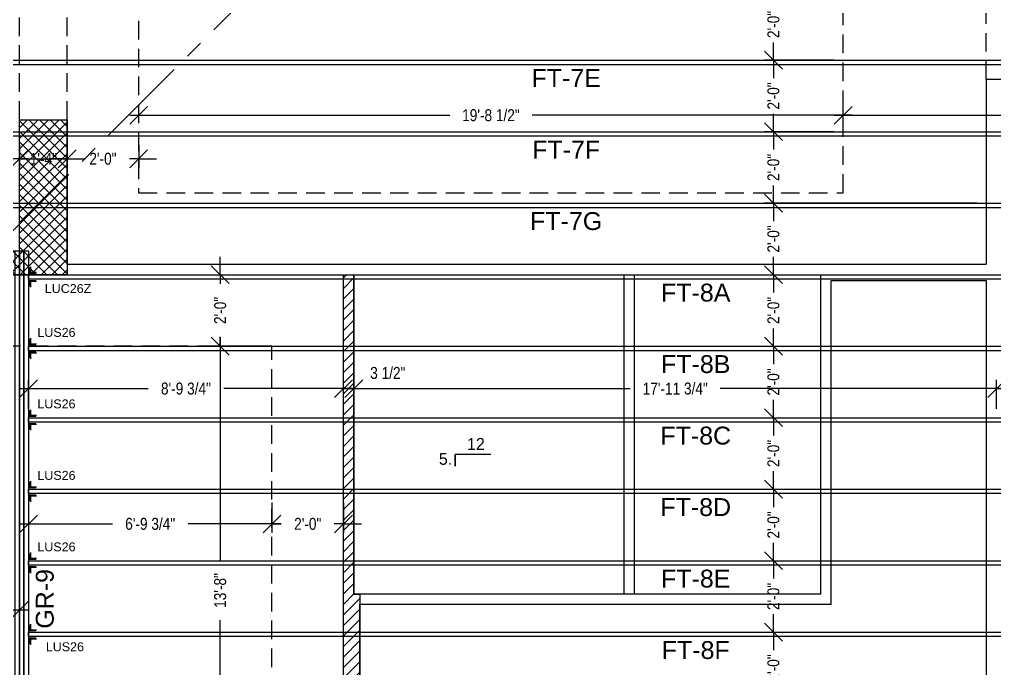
# Model space of a CAD drawing. Header units: inches. Extents: x -1174 to 3208, y -125 to 2788.
# Drawn here: x 928.7 to 1256, y 619.9 to 837.8 of the extents above; entities that cross this region are included whole.
import ezdxf
from ezdxf.enums import TextEntityAlignment as Align

# ---------------------------------------------------------------- set-up
doc = ezdxf.new("R2010")
doc.units = ezdxf.units.IN
doc.header["$LTSCALE"] = 25
doc.header["$MEASUREMENT"] = 0
doc.header["$PDMODE"] = 34
doc.header["$PDSIZE"] = 0.08
doc.linetypes.add('CENTER', pattern=[2, 1.25, -0.25, 0.25, -0.25])
doc.linetypes.add('HIDDEN', pattern=[0.375, 0.25, -0.125])
for name, color, linetype in [('1WEXTERIOR', 150, 'Continuous'), ('1WFIXTURES', 3, 'Continuous'), ('1WINTERIOR', 4, 'Continuous'), ('R_connectors', 150, 'Continuous'), ('R_connectors_text', 150, 'Continuous'), ('RDIM', 2, 'Continuous'), ('RMARK', 80, 'Continuous'), ('ROOF', 7, 'CENTER'), ('RTRUSS', 30, 'Continuous')]:
    doc.layers.add(name, color=color, linetype=linetype)
doc.styles.add('Dim', font='ARIALN.TTF')
doc.styles.add('Plane', font='arial.ttf')
doc.dimstyles.new('Clearspan', dxfattribs={"dimscale": 48, "dimtxt": 0.083333, "dimasz": 0.125, "dimexe": 0.0625, "dimexo": 0.0625, "dimgap": 0.09375, "dimtad": 0, "dimtoh": 1, "dimdec": 4, "dimzin": 3, "dimdsep": 46, "dimlunit": 4, "dimtxsty": 'Dim', "dimblk": 'OBLIQUE', "dimcen": 0.09375, "dimdle": 0.0625, "dimazin": 0, "dimtfac": 1, "dimtdec": 4, "dimtix": 1, "dimtmove": 2, "dimatfit": 3, "dimfxl": 1, "dimfrac": 2, "dimtolj": 1, "dimtzin": 3, "dimarcsym": 0})

# ---------------------------------------------------------------- blocks, each defined once
blk = doc.blocks.new('PitchIndicator')
at = {"color": 0, "const_width": 0.5}
for points in [[(0, 0), (0, 4)], [(0, 4), (12, 4)]]:
    blk.add_lwpolyline(points, dxfattribs=at)
at = {"color": 0}
blk.add_text('12', height=4, dxfattribs=at).set_placement((4, 5.5))
blk.add_attdef('PITCH', text='', height=4, dxfattribs=at).set_placement((-1, 0.5), align=Align.RIGHT)
blk = doc.blocks.new('LUS26')
at = {"const_width": 0.5}
for points in [[(-1.5, -2.75), (-1.5, -0.75), (-3.5, -0.75)], [(1.5, -2.75), (1.5, -0.75), (3.5, -0.75)]]:
    blk.add_lwpolyline(points, dxfattribs=at)
blk = doc.blocks.new('hanger1.5')
at = {"color": 0, "const_width": 0.5}
for points in [[(2.5, 1.25), (0.5, 1.25), (0.5, 3.25)], [(0.5, -3.25), (0.5, -1.25), (2.5, -1.25)]]:
    blk.add_lwpolyline(points, dxfattribs=at)
blk = doc.blocks.new('_OBLIQUE')
at = {"color": 0, "linetype": 'ByBlock'}
blk.add_line((-0.5, -0.5), (0.5, 0.5), dxfattribs=at)
blk = doc.blocks.new('*D224')
at = {"layer": 'Defpoints', "color": 0, "transparency": 16777216}
for p in [(928.68, 639.5), (783.68, 632.1), (928.68, 632.1)]:
    blk.add_point(p, dxfattribs=at)
at = {"layer": 'RDIM', "color": 0, "lineweight": -2, "transparency": 16777216}
for p, q in [((783.68, 635.1), (783.68, 642.5)), ((928.68, 635.1), (928.68, 642.5)), ((780.68, 639.5), (846.19, 639.5)), ((931.68, 639.5), (866.16, 639.5))]:
    blk.add_line(p, q, dxfattribs=at)
at = {"layer": 'RDIM', "color": 0, "lineweight": -2, "transparency": 16777216, "xscale": 6, "yscale": 6, "zscale": 6, "rotation": 180}
blk.add_blockref('_OBLIQUE', (783.68, 639.5), dxfattribs=at)
at = {"layer": 'RDIM', "color": 0, "lineweight": -2, "transparency": 16777216, "xscale": 6, "yscale": 6, "zscale": 6}
blk.add_blockref('_OBLIQUE', (928.68, 639.5), dxfattribs=at)
at = {"layer": 'RDIM', "color": 0, "transparency": 16777216, "insert": (856.18, 639.5), "char_height": 4, "attachment_point": 5, "style": 'Dim'}
blk.add_mtext('\\A1;12\'-1"', dxfattribs=at)
blk = doc.blocks.new('*D231')
at = {"layer": 'Defpoints', "color": 0, "transparency": 16777216}
for p in [(996.05, 728.1), (1013.43, 728.1), (1013.43, 564.1)]:
    blk.add_point(p, dxfattribs=at)
at = {"layer": 'RDIM', "color": 0, "lineweight": -2, "transparency": 16777216}
for p, q in [((996.05, 731.1), (996.05, 656.09)), ((1010.43, 728.1), (993.05, 728.1)), ((996.05, 561.1), (996.05, 636.12)), ((1010.43, 564.1), (993.05, 564.1))]:
    blk.add_line(p, q, dxfattribs=at)
at = {"layer": 'RDIM', "color": 0, "lineweight": -2, "transparency": 16777216, "xscale": 6, "yscale": 6, "zscale": 6}
for p, rotation in [((996.05, 728.1), 90), ((996.05, 564.1), 270)]:
    blk.add_blockref('_OBLIQUE', p, dxfattribs=dict(at, rotation=rotation))
at = {"layer": 'RDIM', "color": 0, "transparency": 16777216, "insert": (996.05, 646.1), "char_height": 4, "attachment_point": 5, "rotation": 90, "style": 'Dim'}
blk.add_mtext('\\A1;13\'-8"', dxfattribs=at)
blk = doc.blocks.new('*D232')
at = {"layer": 'Defpoints', "color": 0, "transparency": 16777216}
for p in [(991.05, 752.1), (996.05, 752.1), (1013.43, 728.1)]:
    blk.add_point(p, dxfattribs=at)
at = {"layer": 'RDIM', "color": 0, "lineweight": -2, "transparency": 16777216}
for p, q in [((996.05, 752.1), (996.05, 758.1)), ((994.05, 752.1), (999.05, 752.1)), ((996.05, 752.1), (996.05, 748.99)), ((996.05, 728.1), (996.05, 731.21)), ((1010.43, 728.1), (993.05, 728.1)), ((996.05, 728.1), (996.05, 722.1))]:
    blk.add_line(p, q, dxfattribs=at)
at = {"layer": 'RDIM', "color": 0, "lineweight": -2, "transparency": 16777216, "xscale": 6, "yscale": 6, "zscale": 6}
for p, rotation in [((996.05, 752.1), 270), ((996.05, 728.1), 90)]:
    blk.add_blockref('_OBLIQUE', p, dxfattribs=dict(at, rotation=rotation))
at = {"layer": 'RDIM', "color": 0, "transparency": 16777216, "insert": (996.05, 740.1), "char_height": 4, "attachment_point": 5, "rotation": 90, "style": 'Dim'}
blk.add_mtext('\\A1;2\'-0"', dxfattribs=at)
blk = doc.blocks.new('*D233')
at = {"layer": 'Defpoints', "color": 0, "transparency": 16777216}
for p in [(931.68, 678.6), (1013.43, 678.6), (1013.43, 668.44)]:
    blk.add_point(p, dxfattribs=at)
at = {"layer": 'RDIM', "color": 0, "lineweight": -2, "transparency": 16777216}
for p, q in [((931.68, 675.6), (931.68, 665.44)), ((1013.43, 675.6), (1013.43, 665.44)), ((928.68, 668.44), (959.85, 668.44)), ((1016.43, 668.44), (985.25, 668.44))]:
    blk.add_line(p, q, dxfattribs=at)
at = {"layer": 'RDIM', "color": 0, "lineweight": -2, "transparency": 16777216, "xscale": 6, "yscale": 6, "zscale": 6, "rotation": 180}
blk.add_blockref('_OBLIQUE', (931.68, 668.44), dxfattribs=at)
at = {"layer": 'RDIM', "color": 0, "lineweight": -2, "transparency": 16777216, "xscale": 6, "yscale": 6, "zscale": 6}
blk.add_blockref('_OBLIQUE', (1013.43, 668.44), dxfattribs=at)
at = {"layer": 'RDIM', "color": 0, "transparency": 16777216, "insert": (972.55, 668.44), "char_height": 4, "attachment_point": 5, "style": 'Dim'}
blk.add_mtext('\\A1;6\'-9 3/4"', dxfattribs=at)
blk = doc.blocks.new('*D234')
at = {"layer": 'Defpoints', "color": 0, "transparency": 16777216}
for p in [(1013.43, 678.6), (1037.43, 678.6), (1037.43, 668.44)]:
    blk.add_point(p, dxfattribs=at)
at = {"layer": 'RDIM', "color": 0, "lineweight": -2, "transparency": 16777216}
for p, q in [((1013.43, 675.6), (1013.43, 665.44)), ((1037.43, 675.6), (1037.43, 665.44)), ((1013.43, 668.44), (1007.43, 668.44)), ((1013.43, 668.44), (1016.53, 668.44)), ((1037.43, 668.44), (1034.32, 668.44)), ((1037.43, 668.44), (1043.43, 668.44))]:
    blk.add_line(p, q, dxfattribs=at)
at = {"layer": 'RDIM', "color": 0, "lineweight": -2, "transparency": 16777216, "xscale": 6, "yscale": 6, "zscale": 6}
blk.add_blockref('_OBLIQUE', (1013.43, 668.44), dxfattribs=at)
at = {"layer": 'RDIM', "color": 0, "lineweight": -2, "transparency": 16777216, "xscale": 6, "yscale": 6, "zscale": 6, "rotation": 180}
blk.add_blockref('_OBLIQUE', (1037.43, 668.44), dxfattribs=at)
at = {"layer": 'RDIM', "color": 0, "transparency": 16777216, "insert": (1025.43, 668.44), "char_height": 4, "attachment_point": 5, "style": 'Dim'}
blk.add_mtext('\\A1;2\'-0"', dxfattribs=at)
blk = doc.blocks.new('*D239')
at = {"layer": 'Defpoints', "color": 0, "transparency": 16777216}
for p in [(1037.43, 713.86), (931.68, 704.1), (1037.43, 704.1)]:
    blk.add_point(p, dxfattribs=at)
at = {"layer": 'RDIM', "color": 0, "lineweight": -2, "transparency": 16777216}
for p, q in [((931.68, 707.1), (931.68, 716.86)), ((1037.43, 707.1), (1037.43, 716.86)), ((928.68, 713.86), (971.86, 713.86)), ((1040.43, 713.86), (997.24, 713.86))]:
    blk.add_line(p, q, dxfattribs=at)
at = {"layer": 'RDIM', "color": 0, "lineweight": -2, "transparency": 16777216, "xscale": 6, "yscale": 6, "zscale": 6, "rotation": 180}
blk.add_blockref('_OBLIQUE', (931.68, 713.86), dxfattribs=at)
at = {"layer": 'RDIM', "color": 0, "lineweight": -2, "transparency": 16777216, "xscale": 6, "yscale": 6, "zscale": 6}
blk.add_blockref('_OBLIQUE', (1037.43, 713.86), dxfattribs=at)
at = {"layer": 'RDIM', "color": 0, "transparency": 16777216, "insert": (984.55, 713.86), "char_height": 4, "attachment_point": 5, "style": 'Dim'}
blk.add_mtext('\\A1;8\'-9 3/4"', dxfattribs=at)
blk = doc.blocks.new('*D240')
at = {"layer": 'Defpoints', "color": 0, "transparency": 16777216}
for p in [(1040.93, 713.86), (1037.43, 704.1), (1040.93, 704.1)]:
    blk.add_point(p, dxfattribs=at)
at = {"layer": 'RDIM', "color": 0, "lineweight": -2, "transparency": 16777216}
for p, q in [((1037.43, 707.1), (1037.43, 716.86)), ((1040.93, 707.1), (1040.93, 716.86)), ((1037.43, 713.86), (1031.43, 713.86)), ((1037.43, 713.86), (1040.93, 713.86)), ((1040.93, 713.86), (1046.93, 713.86))]:
    blk.add_line(p, q, dxfattribs=at)
at = {"layer": 'RDIM', "color": 0, "lineweight": -2, "transparency": 16777216, "xscale": 6, "yscale": 6, "zscale": 6}
blk.add_blockref('_OBLIQUE', (1037.43, 713.86), dxfattribs=at)
at = {"layer": 'RDIM', "color": 0, "lineweight": -2, "transparency": 16777216, "xscale": 6, "yscale": 6, "zscale": 6, "rotation": 180}
blk.add_blockref('_OBLIQUE', (1040.93, 713.86), dxfattribs=at)
at = {"layer": 'RDIM', "color": 0, "transparency": 16777216, "insert": (1052.31, 719.1), "char_height": 4, "attachment_point": 5, "style": 'Dim'}
blk.add_mtext('\\A1;3 1/2"', dxfattribs=at)
blk = doc.blocks.new('*D241')
at = {"layer": 'Defpoints', "color": 0, "transparency": 16777216}
for p in [(1256.68, 713.86), (1040.93, 704.1), (1256.68, 704.1)]:
    blk.add_point(p, dxfattribs=at)
at = {"layer": 'RDIM', "color": 0, "lineweight": -2, "transparency": 16777216}
for p, q in [((1040.93, 707.1), (1040.93, 716.86)), ((1256.68, 707.1), (1256.68, 716.86)), ((1037.93, 713.86), (1133.72, 713.86)), ((1259.68, 713.86), (1163.88, 713.86))]:
    blk.add_line(p, q, dxfattribs=at)
at = {"layer": 'RDIM', "color": 0, "lineweight": -2, "transparency": 16777216, "xscale": 6, "yscale": 6, "zscale": 6, "rotation": 180}
blk.add_blockref('_OBLIQUE', (1040.93, 713.86), dxfattribs=at)
at = {"layer": 'RDIM', "color": 0, "lineweight": -2, "transparency": 16777216, "xscale": 6, "yscale": 6, "zscale": 6}
blk.add_blockref('_OBLIQUE', (1256.68, 713.86), dxfattribs=at)
at = {"layer": 'RDIM', "color": 0, "transparency": 16777216, "insert": (1148.8, 713.86), "char_height": 4, "attachment_point": 5, "style": 'Dim'}
blk.add_mtext('\\A1;17\'-11 3/4"', dxfattribs=at)
blk = doc.blocks.new('*D242')
at = {"layer": 'Defpoints', "color": 0, "transparency": 16777216}
for p in [(1280.68, 713.86), (1256.68, 704.1), (1280.68, 704.1)]:
    blk.add_point(p, dxfattribs=at)
at = {"layer": 'RDIM', "color": 0, "lineweight": -2, "transparency": 16777216}
for p, q in [((1256.68, 707.1), (1256.68, 716.86)), ((1280.68, 707.1), (1280.68, 716.86)), ((1256.68, 713.86), (1250.68, 713.86)), ((1256.68, 713.86), (1259.78, 713.86)), ((1280.68, 713.86), (1277.57, 713.86)), ((1280.68, 713.86), (1286.68, 713.86))]:
    blk.add_line(p, q, dxfattribs=at)
at = {"layer": 'RDIM', "color": 0, "lineweight": -2, "transparency": 16777216, "xscale": 6, "yscale": 6, "zscale": 6}
blk.add_blockref('_OBLIQUE', (1256.68, 713.86), dxfattribs=at)
at = {"layer": 'RDIM', "color": 0, "lineweight": -2, "transparency": 16777216, "xscale": 6, "yscale": 6, "zscale": 6, "rotation": 180}
blk.add_blockref('_OBLIQUE', (1280.68, 713.86), dxfattribs=at)
at = {"layer": 'RDIM', "color": 0, "transparency": 16777216, "insert": (1268.68, 713.86), "char_height": 4, "attachment_point": 5, "style": 'Dim'}
blk.add_mtext('\\A1;2\'-0"', dxfattribs=at)
blk = doc.blocks.new('*D266')
at = {"layer": 'Defpoints', "color": 0, "transparency": 16777216}
for p in [(1205.18, 848.1, 152), (1181.76, 824.1), (1205.18, 824.1, 152)]:
    blk.add_point(p, dxfattribs=at)
at = {"layer": 'RDIM', "color": 0, "lineweight": -2, "transparency": 16777216}
for p, q in [((1181.76, 848.1), (1181.76, 854.1)), ((1202.18, 848.1), (1178.76, 848.1)), ((1181.76, 848.1), (1181.76, 844.99)), ((1181.76, 824.1), (1181.76, 827.21)), ((1202.18, 824.1), (1178.76, 824.1)), ((1181.76, 824.1), (1181.76, 818.1))]:
    blk.add_line(p, q, dxfattribs=at)
at = {"layer": 'RDIM', "color": 0, "lineweight": -2, "transparency": 16777216, "xscale": 6, "yscale": 6, "zscale": 6}
for p, rotation in [((1181.76, 848.1), 270), ((1181.76, 824.1), 90)]:
    blk.add_blockref('_OBLIQUE', p, dxfattribs=dict(at, rotation=rotation))
at = {"layer": 'RDIM', "color": 0, "transparency": 16777216, "insert": (1181.76, 836.1), "char_height": 4, "attachment_point": 5, "rotation": 90, "style": 'Dim'}
blk.add_mtext('\\A1;2\'-0"', dxfattribs=at)
blk = doc.blocks.new('*D267')
at = {"layer": 'Defpoints', "color": 0, "transparency": 16777216}
for p in [(1205.18, 824.1, 152), (1181.76, 800.1), (1205.18, 800.1, 152)]:
    blk.add_point(p, dxfattribs=at)
at = {"layer": 'RDIM', "color": 0, "lineweight": -2, "transparency": 16777216}
for p, q in [((1181.76, 824.1), (1181.76, 830.1)), ((1202.18, 824.1), (1178.76, 824.1)), ((1181.76, 824.1), (1181.76, 820.99)), ((1181.76, 800.1), (1181.76, 803.21)), ((1202.18, 800.1), (1178.76, 800.1)), ((1181.76, 800.1), (1181.76, 794.1))]:
    blk.add_line(p, q, dxfattribs=at)
at = {"layer": 'RDIM', "color": 0, "lineweight": -2, "transparency": 16777216, "xscale": 6, "yscale": 6, "zscale": 6}
for p, rotation in [((1181.76, 824.1), 270), ((1181.76, 800.1), 90)]:
    blk.add_blockref('_OBLIQUE', p, dxfattribs=dict(at, rotation=rotation))
at = {"layer": 'RDIM', "color": 0, "transparency": 16777216, "insert": (1181.76, 812.1), "char_height": 4, "attachment_point": 5, "rotation": 90, "style": 'Dim'}
blk.add_mtext('\\A1;2\'-0"', dxfattribs=at)
blk = doc.blocks.new('*D268')
at = {"layer": 'Defpoints', "color": 0, "transparency": 16777216}
for p in [(1205.18, 800.1, 152), (1181.76, 776.1), (1253.18, 776.1)]:
    blk.add_point(p, dxfattribs=at)
at = {"layer": 'RDIM', "color": 0, "lineweight": -2, "transparency": 16777216}
for p, q in [((1181.76, 800.1), (1181.76, 806.1)), ((1202.18, 800.1), (1178.76, 800.1)), ((1181.76, 800.1), (1181.76, 796.99)), ((1181.76, 776.1), (1181.76, 779.21)), ((1250.18, 776.1), (1178.76, 776.1)), ((1181.76, 776.1), (1181.76, 770.1))]:
    blk.add_line(p, q, dxfattribs=at)
at = {"layer": 'RDIM', "color": 0, "lineweight": -2, "transparency": 16777216, "xscale": 6, "yscale": 6, "zscale": 6}
for p, rotation in [((1181.76, 800.1), 270), ((1181.76, 776.1), 90)]:
    blk.add_blockref('_OBLIQUE', p, dxfattribs=dict(at, rotation=rotation))
at = {"layer": 'RDIM', "color": 0, "transparency": 16777216, "insert": (1181.76, 788.1), "char_height": 4, "attachment_point": 5, "rotation": 90, "style": 'Dim'}
blk.add_mtext('\\A1;2\'-0"', dxfattribs=at)
blk = doc.blocks.new('*D269')
at = {"layer": 'Defpoints', "color": 0, "transparency": 16777216}
for p in [(1253.18, 776.1), (1155.68, 752.1), (1181.76, 752.1)]:
    blk.add_point(p, dxfattribs=at)
at = {"layer": 'RDIM', "color": 0, "lineweight": -2, "transparency": 16777216}
for p, q in [((1181.76, 776.1), (1181.76, 782.1)), ((1250.18, 776.1), (1178.76, 776.1)), ((1181.76, 776.1), (1181.76, 772.99)), ((1181.76, 752.1), (1181.76, 755.21)), ((1158.68, 752.1), (1184.76, 752.1)), ((1181.76, 752.1), (1181.76, 746.1))]:
    blk.add_line(p, q, dxfattribs=at)
at = {"layer": 'RDIM', "color": 0, "lineweight": -2, "transparency": 16777216, "xscale": 6, "yscale": 6, "zscale": 6}
for p, rotation in [((1181.76, 776.1), 270), ((1181.76, 752.1), 90)]:
    blk.add_blockref('_OBLIQUE', p, dxfattribs=dict(at, rotation=rotation))
at = {"layer": 'RDIM', "color": 0, "transparency": 16777216, "insert": (1181.76, 764.1), "char_height": 4, "attachment_point": 5, "rotation": 90, "style": 'Dim'}
blk.add_mtext('\\A1;2\'-0"', dxfattribs=at)
blk = doc.blocks.new('*D270')
at = {"layer": 'Defpoints', "color": 0, "transparency": 16777216}
for p in [(1155.68, 752.1), (1155.68, 728.1), (1181.76, 728.1)]:
    blk.add_point(p, dxfattribs=at)
at = {"layer": 'RDIM', "color": 0, "lineweight": -2, "transparency": 16777216}
for p, q in [((1181.76, 752.1), (1181.76, 758.1)), ((1158.68, 752.1), (1184.76, 752.1)), ((1181.76, 752.1), (1181.76, 748.99)), ((1181.76, 728.1), (1181.76, 731.21)), ((1158.68, 728.1), (1184.76, 728.1)), ((1181.76, 728.1), (1181.76, 722.1))]:
    blk.add_line(p, q, dxfattribs=at)
at = {"layer": 'RDIM', "color": 0, "lineweight": -2, "transparency": 16777216, "xscale": 6, "yscale": 6, "zscale": 6}
for p, rotation in [((1181.76, 752.1), 270), ((1181.76, 728.1), 90)]:
    blk.add_blockref('_OBLIQUE', p, dxfattribs=dict(at, rotation=rotation))
at = {"layer": 'RDIM', "color": 0, "transparency": 16777216, "insert": (1181.76, 740.1), "char_height": 4, "attachment_point": 5, "rotation": 90, "style": 'Dim'}
blk.add_mtext('\\A1;2\'-0"', dxfattribs=at)
blk = doc.blocks.new('*D271')
at = {"layer": 'Defpoints', "color": 0, "transparency": 16777216}
for p in [(1155.68, 728.1), (1155.68, 704.1), (1181.76, 704.1)]:
    blk.add_point(p, dxfattribs=at)
at = {"layer": 'RDIM', "color": 0, "lineweight": -2, "transparency": 16777216}
for p, q in [((1181.76, 728.1), (1181.76, 734.1)), ((1158.68, 728.1), (1184.76, 728.1)), ((1181.76, 728.1), (1181.76, 724.99)), ((1181.76, 704.1), (1181.76, 707.21)), ((1158.68, 704.1), (1184.76, 704.1)), ((1181.76, 704.1), (1181.76, 698.1))]:
    blk.add_line(p, q, dxfattribs=at)
at = {"layer": 'RDIM', "color": 0, "lineweight": -2, "transparency": 16777216, "xscale": 6, "yscale": 6, "zscale": 6}
for p, rotation in [((1181.76, 728.1), 270), ((1181.76, 704.1), 90)]:
    blk.add_blockref('_OBLIQUE', p, dxfattribs=dict(at, rotation=rotation))
at = {"layer": 'RDIM', "color": 0, "transparency": 16777216, "insert": (1181.76, 716.1), "char_height": 4, "attachment_point": 5, "rotation": 90, "style": 'Dim'}
blk.add_mtext('\\A1;2\'-0"', dxfattribs=at)
blk = doc.blocks.new('*D272')
at = {"layer": 'Defpoints', "color": 0, "transparency": 16777216}
for p in [(1155.68, 704.1), (1155.68, 680.1), (1181.76, 680.1)]:
    blk.add_point(p, dxfattribs=at)
at = {"layer": 'RDIM', "color": 0, "lineweight": -2, "transparency": 16777216}
for p, q in [((1181.76, 704.1), (1181.76, 710.1)), ((1158.68, 704.1), (1184.76, 704.1)), ((1181.76, 704.1), (1181.76, 700.99)), ((1181.76, 680.1), (1181.76, 683.21)), ((1158.68, 680.1), (1184.76, 680.1)), ((1181.76, 680.1), (1181.76, 674.1))]:
    blk.add_line(p, q, dxfattribs=at)
at = {"layer": 'RDIM', "color": 0, "lineweight": -2, "transparency": 16777216, "xscale": 6, "yscale": 6, "zscale": 6}
for p, rotation in [((1181.76, 704.1), 270), ((1181.76, 680.1), 90)]:
    blk.add_blockref('_OBLIQUE', p, dxfattribs=dict(at, rotation=rotation))
at = {"layer": 'RDIM', "color": 0, "transparency": 16777216, "insert": (1181.76, 692.1), "char_height": 4, "attachment_point": 5, "rotation": 90, "style": 'Dim'}
blk.add_mtext('\\A1;2\'-0"', dxfattribs=at)
blk = doc.blocks.new('*D273')
at = {"layer": 'Defpoints', "color": 0, "transparency": 16777216}
for p in [(1155.68, 680.1), (1155.68, 656.1), (1181.76, 656.1)]:
    blk.add_point(p, dxfattribs=at)
at = {"layer": 'RDIM', "color": 0, "lineweight": -2, "transparency": 16777216}
for p, q in [((1181.76, 680.1), (1181.76, 686.1)), ((1158.68, 680.1), (1184.76, 680.1)), ((1181.76, 680.1), (1181.76, 676.99)), ((1181.76, 656.1), (1181.76, 659.21)), ((1158.68, 656.1), (1184.76, 656.1)), ((1181.76, 656.1), (1181.76, 650.1))]:
    blk.add_line(p, q, dxfattribs=at)
at = {"layer": 'RDIM', "color": 0, "lineweight": -2, "transparency": 16777216, "xscale": 6, "yscale": 6, "zscale": 6}
for p, rotation in [((1181.76, 680.1), 270), ((1181.76, 656.1), 90)]:
    blk.add_blockref('_OBLIQUE', p, dxfattribs=dict(at, rotation=rotation))
at = {"layer": 'RDIM', "color": 0, "transparency": 16777216, "insert": (1181.76, 668.1), "char_height": 4, "attachment_point": 5, "rotation": 90, "style": 'Dim'}
blk.add_mtext('\\A1;2\'-0"', dxfattribs=at)
blk = doc.blocks.new('*D274')
at = {"layer": 'Defpoints', "color": 0, "transparency": 16777216}
for p in [(1155.68, 656.1), (1155.68, 632.1), (1181.76, 632.1)]:
    blk.add_point(p, dxfattribs=at)
at = {"layer": 'RDIM', "color": 0, "lineweight": -2, "transparency": 16777216}
for p, q in [((1181.76, 656.1), (1181.76, 662.1)), ((1158.68, 656.1), (1184.76, 656.1)), ((1181.76, 656.1), (1181.76, 652.99)), ((1181.76, 632.1), (1181.76, 635.21)), ((1158.68, 632.1), (1184.76, 632.1)), ((1181.76, 632.1), (1181.76, 626.1))]:
    blk.add_line(p, q, dxfattribs=at)
at = {"layer": 'RDIM', "color": 0, "lineweight": -2, "transparency": 16777216, "xscale": 6, "yscale": 6, "zscale": 6}
for p, rotation in [((1181.76, 656.1), 270), ((1181.76, 632.1), 90)]:
    blk.add_blockref('_OBLIQUE', p, dxfattribs=dict(at, rotation=rotation))
at = {"layer": 'RDIM', "color": 0, "transparency": 16777216, "insert": (1181.76, 644.1), "char_height": 4, "attachment_point": 5, "rotation": 90, "style": 'Dim'}
blk.add_mtext('\\A1;2\'-0"', dxfattribs=at)
blk = doc.blocks.new('*D275')
at = {"layer": 'Defpoints', "color": 0, "transparency": 16777216}
for p in [(1155.68, 632.1), (1155.68, 608.1), (1181.76, 608.1)]:
    blk.add_point(p, dxfattribs=at)
at = {"layer": 'RDIM', "color": 0, "lineweight": -2, "transparency": 16777216}
for p, q in [((1181.76, 632.1), (1181.76, 638.1)), ((1158.68, 632.1), (1184.76, 632.1)), ((1181.76, 632.1), (1181.76, 628.99)), ((1181.76, 608.1), (1181.76, 611.21)), ((1158.68, 608.1), (1184.76, 608.1)), ((1181.76, 608.1), (1181.76, 602.1))]:
    blk.add_line(p, q, dxfattribs=at)
at = {"layer": 'RDIM', "color": 0, "lineweight": -2, "transparency": 16777216, "xscale": 6, "yscale": 6, "zscale": 6}
for p, rotation in [((1181.76, 632.1), 270), ((1181.76, 608.1), 90)]:
    blk.add_blockref('_OBLIQUE', p, dxfattribs=dict(at, rotation=rotation))
at = {"layer": 'RDIM', "color": 0, "transparency": 16777216, "insert": (1181.76, 620.1), "char_height": 4, "attachment_point": 5, "rotation": 90, "style": 'Dim'}
blk.add_mtext('\\A1;2\'-0"', dxfattribs=at)
blk = doc.blocks.new('*D288')
at = {"layer": 'Defpoints', "color": 0, "transparency": 16777216}
for p in [(844.68, 798.6), (928.68, 798.6), (928.68, 791.01)]:
    blk.add_point(p, dxfattribs=at)
at = {"layer": 'RDIM', "color": 0, "lineweight": -2, "transparency": 16777216}
for p, q in [((844.68, 795.6), (844.68, 788.01)), ((928.68, 795.6), (928.68, 788.01)), ((841.68, 791.01), (877.82, 791.01)), ((931.68, 791.01), (895.53, 791.01))]:
    blk.add_line(p, q, dxfattribs=at)
at = {"layer": 'RDIM', "color": 0, "lineweight": -2, "transparency": 16777216, "xscale": 6, "yscale": 6, "zscale": 6, "rotation": 180}
blk.add_blockref('_OBLIQUE', (844.68, 791.01), dxfattribs=at)
at = {"layer": 'RDIM', "color": 0, "lineweight": -2, "transparency": 16777216, "xscale": 6, "yscale": 6, "zscale": 6}
blk.add_blockref('_OBLIQUE', (928.68, 791.01), dxfattribs=at)
at = {"layer": 'RDIM', "color": 0, "transparency": 16777216, "insert": (886.68, 791.01), "char_height": 4, "attachment_point": 5, "style": 'Dim'}
blk.add_mtext('\\A1;7\'-0"', dxfattribs=at)
blk = doc.blocks.new('*D289')
at = {"layer": 'Defpoints', "color": 0, "transparency": 16777216}
for p in [(928.68, 798.6), (944.68, 798.6), (944.68, 791.01)]:
    blk.add_point(p, dxfattribs=at)
at = {"layer": 'RDIM', "color": 0, "lineweight": -2, "transparency": 16777216}
for p, q in [((928.68, 795.6), (928.68, 788.01)), ((944.68, 795.6), (944.68, 788.01)), ((928.68, 791.01), (922.68, 791.01)), ((928.68, 791.01), (944.68, 791.01)), ((944.68, 791.01), (950.68, 791.01))]:
    blk.add_line(p, q, dxfattribs=at)
at = {"layer": 'RDIM', "color": 0, "lineweight": -2, "transparency": 16777216, "xscale": 6, "yscale": 6, "zscale": 6}
blk.add_blockref('_OBLIQUE', (928.68, 791.01), dxfattribs=at)
at = {"layer": 'RDIM', "color": 0, "lineweight": -2, "transparency": 16777216, "xscale": 6, "yscale": 6, "zscale": 6, "rotation": 180}
blk.add_blockref('_OBLIQUE', (944.68, 791.01), dxfattribs=at)
at = {"layer": 'RDIM', "color": 0, "transparency": 16777216, "insert": (936.68, 791.01), "char_height": 4, "attachment_point": 5, "style": 'Dim'}
blk.add_mtext('\\A1;1\'-4"', dxfattribs=at)
blk = doc.blocks.new('*D290')
at = {"layer": 'Defpoints', "color": 0, "transparency": 16777216}
for p in [(944.68, 798.6), (968.68, 798.6), (968.68, 791.01)]:
    blk.add_point(p, dxfattribs=at)
at = {"layer": 'RDIM', "color": 0, "lineweight": -2, "transparency": 16777216}
for p, q in [((944.68, 795.6), (944.68, 788.01)), ((968.68, 795.6), (968.68, 788.01)), ((944.68, 791.01), (938.68, 791.01)), ((944.68, 791.01), (947.78, 791.01)), ((968.68, 791.01), (965.57, 791.01)), ((968.68, 791.01), (974.68, 791.01))]:
    blk.add_line(p, q, dxfattribs=at)
at = {"layer": 'RDIM', "color": 0, "lineweight": -2, "transparency": 16777216, "xscale": 6, "yscale": 6, "zscale": 6}
blk.add_blockref('_OBLIQUE', (944.68, 791.01), dxfattribs=at)
at = {"layer": 'RDIM', "color": 0, "lineweight": -2, "transparency": 16777216, "xscale": 6, "yscale": 6, "zscale": 6, "rotation": 180}
blk.add_blockref('_OBLIQUE', (968.68, 791.01), dxfattribs=at)
at = {"layer": 'RDIM', "color": 0, "transparency": 16777216, "insert": (956.68, 791.01), "char_height": 4, "attachment_point": 5, "style": 'Dim'}
blk.add_mtext('\\A1;2\'-0"', dxfattribs=at)
blk = doc.blocks.new('*D291')
at = {"layer": 'Defpoints', "color": 0, "transparency": 16777216}
for p in [(1379.68, 805.62), (1205.18, 800.1), (1379.68, 800.1)]:
    blk.add_point(p, dxfattribs=at)
at = {"layer": 'RDIM', "color": 0, "lineweight": -2, "transparency": 16777216}
for p, q in [((1205.18, 803.1), (1205.18, 808.62)), ((1379.68, 803.1), (1379.68, 808.62)), ((1202.18, 805.62), (1278.62, 805.62)), ((1382.68, 805.62), (1306.23, 805.62))]:
    blk.add_line(p, q, dxfattribs=at)
at = {"layer": 'RDIM', "color": 0, "lineweight": -2, "transparency": 16777216, "xscale": 6, "yscale": 6, "zscale": 6, "rotation": 180}
blk.add_blockref('_OBLIQUE', (1205.18, 805.62), dxfattribs=at)
at = {"layer": 'RDIM', "color": 0, "lineweight": -2, "transparency": 16777216, "xscale": 6, "yscale": 6, "zscale": 6}
blk.add_blockref('_OBLIQUE', (1379.68, 805.62), dxfattribs=at)
at = {"layer": 'RDIM', "color": 0, "transparency": 16777216, "insert": (1292.43, 805.62), "char_height": 4, "attachment_point": 5, "style": 'Dim'}
blk.add_mtext('\\A1;14\'-6 1/2"', dxfattribs=at)
blk = doc.blocks.new('*D292')
at = {"layer": 'Defpoints', "color": 0, "transparency": 16777216}
for p in [(1205.18, 805.62), (968.68, 800.1), (1205.18, 800.1)]:
    blk.add_point(p, dxfattribs=at)
at = {"layer": 'RDIM', "color": 0, "lineweight": -2, "transparency": 16777216}
for p, q in [((968.68, 803.1), (968.68, 808.62)), ((1205.18, 803.1), (1205.18, 808.62)), ((965.68, 805.62), (1073.12, 805.62)), ((1208.18, 805.62), (1100.73, 805.62))]:
    blk.add_line(p, q, dxfattribs=at)
at = {"layer": 'RDIM', "color": 0, "lineweight": -2, "transparency": 16777216, "xscale": 6, "yscale": 6, "zscale": 6, "rotation": 180}
blk.add_blockref('_OBLIQUE', (968.68, 805.62), dxfattribs=at)
at = {"layer": 'RDIM', "color": 0, "lineweight": -2, "transparency": 16777216, "xscale": 6, "yscale": 6, "zscale": 6}
blk.add_blockref('_OBLIQUE', (1205.18, 805.62), dxfattribs=at)
at = {"layer": 'RDIM', "color": 0, "transparency": 16777216, "insert": (1086.93, 805.62), "char_height": 4, "attachment_point": 5, "style": 'Dim'}
blk.add_mtext('\\A1;19\'-8 1/2"', dxfattribs=at)

msp = doc.modelspace()

# ---------------------------------------------------------------- hatches: boundary and pattern name
at = {"layer": '1WFIXTURES'}
h = msp.add_hatch(dxfattribs=at)
h.set_pattern_fill('ANSI37', color=1, scale=20)
h.paths.add_polyline_path([(751.67545, 752.10261), (751.67545, 760.10261), (928.67545, 760.10261), (928.67545, 804.10261), (944.67545, 804.10261), (944.67545, 752.10261)])
h = msp.add_hatch(dxfattribs=at)
h.set_pattern_fill('ANSI31', color=256, scale=20)
h.paths.add_polyline_path([(1037.42545, 752.10261), (1040.92545, 752.10261), (1040.92545, 644.85261), (1042.92545, 644.85261), (1042.92545, 589.35261), (1037.42545, 589.35261)])

# ---------------------------------------------------------------- linework, layer by layer
at = {"layer": '1WEXTERIOR', "linetype": 'HIDDEN'}
for p, q in [((944.67545, 804.10261), (944.67545, 996.10261)), ((928.67545, 804.10261), (928.67545, 988.10261))]:
    msp.add_line(p, q, dxfattribs=at)
at = {"layer": '1WEXTERIOR'}
for p, q in [((928.67545, 760.10261), (928.67545, 804.10261)), ((928.67545, 804.10261), (944.67545, 804.10261)), ((944.67545, 755.60261), (944.67545, 804.10261)), ((751.67545, 760.10261), (928.67545, 760.10261)), ((759.67545, 752.10261), (944.67545, 752.10261))]:
    msp.add_line(p, q, dxfattribs=at)
at = {"layer": '1WFIXTURES', "color": 1}
msp.add_lwpolyline([(751.67545, 752.10261), (751.67545, 760.10261), (928.67545, 760.10261), (928.67545, 804.10261), (944.67545, 804.10261), (944.67545, 752.10261)], close=True, dxfattribs=at)
at = {"layer": '1WFIXTURES'}
msp.add_lwpolyline([(1037.42545, 752.10261), (1040.92545, 752.10261), (1040.92545, 644.85261), (1042.92545, 644.85261), (1042.92545, 589.35261), (1037.42545, 589.35261)], close=True, dxfattribs=at)
at = {"layer": '1WINTERIOR', "linetype": 'HIDDEN'}
msp.add_line((1253.17545, 817.60261), (1253.17545, 992.85261), dxfattribs=at)
at = {"layer": '1WINTERIOR'}
for p, q in [((1253.17545, 817.60261), (1253.17545, 755.60261)), ((1371.67545, 817.60261), (1253.17545, 817.60261)), ((944.67545, 755.60261), (1253.17545, 755.60261)), ((944.67545, 752.10261), (1037.42545, 752.10261)), ((1037.42545, 540.10261), (1037.42545, 752.10261)), ((1040.92545, 644.85261), (1040.92545, 752.10261)), ((1040.92545, 752.10261), (1131.67545, 752.10261)), ((1131.67545, 644.85261), (1131.67545, 752.10261)), ((1135.17545, 644.85261), (1135.17545, 752.10261)), ((1135.17545, 752.10261), (1197.67545, 752.10261)), ((1197.67545, 644.85261), (1197.67545, 752.10261)), ((1201.17545, 750.10261), (1253.17545, 750.10261)), ((1201.17545, 641.35261), (1201.17545, 750.10261)), ((1253.17545, 750.10261), (1253.17545, 540.10261)), ((1197.67545, 644.85261), (1040.92545, 644.85261)), ((1042.92545, 592.85261), (1042.92545, 641.35261)), ((1201.17545, 641.35261), (1042.92545, 641.35261))]:
    msp.add_line(p, q, dxfattribs=at)
at = {"layer": '1WINTERIOR', "linetype": 'HIDDEN'}
for points in [[(968.67545, 779.60261), (1205.17545, 779.60261), (1205.17545, 968.60261), (968.67545, 968.60261)], [(783.67545, 564.10261), (1013.42545, 564.10261), (1013.42545, 728.10261), (783.67545, 728.10261)]]:
    msp.add_lwpolyline(points, close=True, dxfattribs=at)
at = {"layer": 'ROOF'}
msp.add_line((675.67545, 516.10261), (1093.67545, 934.10261), dxfattribs=at)
at = {"layer": 'RTRUSS'}
for points in [[(844.67545, 824.10261), (1379.67545, 824.10261), (1379.67545, 822.60261), (844.67545, 822.60261)], [(844.67545, 800.10261), (1379.67545, 800.10261), (1379.67545, 798.60261), (844.67545, 798.60261)], [(844.67545, 776.10261), (1379.67545, 776.10261), (1379.67545, 774.60261), (844.67545, 774.60261)], [(927.17545, 516.10261), (927.17545, 760.10261), (931.67545, 760.10261), (931.67545, 516.10261)], [(927.17545, 516.10261), (927.17545, 760.10261), (928.67545, 760.10261), (928.67545, 516.10261)], [(928.67545, 516.10261), (928.67545, 760.10261), (930.17545, 760.10261), (930.17545, 516.10261)], [(930.17545, 516.10261), (930.17545, 760.10261), (931.67545, 760.10261), (931.67545, 516.10261)], [(931.67545, 752.10261), (1379.67545, 752.10261), (1379.67545, 750.60261), (931.67545, 750.60261)], [(931.67545, 728.10261), (1379.67545, 728.10261), (1379.67545, 726.60261), (931.67545, 726.60261)], [(931.67545, 704.10261), (1379.67545, 704.10261), (1379.67545, 702.60261), (931.67545, 702.60261)], [(931.67545, 680.10261), (1379.67545, 680.10261), (1379.67545, 678.60261), (931.67545, 678.60261)], [(931.67545, 656.10261), (1379.67545, 656.10261), (1379.67545, 654.60261), (931.67545, 654.60261)], [(931.67545, 632.10261), (1379.67545, 632.10261), (1379.67545, 630.60261), (931.67545, 630.60261)]]:
    msp.add_lwpolyline(points, close=True, dxfattribs=at)

# ---------------------------------------------------------------- block references
at = {"layer": 'R_connectors', "color": 1}
for p in [(931.67545, 751.35261), (931.67545, 727.35261), (931.67545, 703.35261), (931.67545, 679.35261), (931.67545, 655.35261), (931.67545, 631.35261)]:
    msp.add_blockref('hanger1.5', p, dxfattribs=at)
at = {"layer": 'RDIM'}
msp.add_blockref('PitchIndicator', (1074.92113, 687.79457), dxfattribs=at).add_auto_attribs({'PITCH': '5.'})
at = {"layer": 'RTRUSS', "xscale": -1, "rotation": 90}
for p in [(931.67545, 751.35261), (931.67545, 727.35261), (931.67545, 703.35261), (931.67545, 679.35261), (931.67545, 655.35261), (931.67545, 631.35261)]:
    msp.add_blockref('LUS26', p, dxfattribs=at)

# ---------------------------------------------------------------- texts
at = {"layer": 'R_connectors_text', "color": 1, "style": 'Plane'}
for s, p in [('LUC26Z', (937.15714, 745.9507)), ('LUS26', (934.67545, 731.24074)), ('LUS26', (934.67545, 707.24074)), ('LUS26', (934.67545, 683.24074)), ('LUS26', (934.67545, 659.24074)), ('LUS26', (937.50844, 625.7081))]:
    msp.add_text(s, height=3, dxfattribs=at).set_placement(p)
at = {"layer": 'RMARK', "color": 2, "style": 'Plane'}
for s, p in [('FT-7E', (1112.17545, 818.10261)), ('FT-7F', (1112.17545, 794.10261)), ('FT-7G', (1112.17545, 770.10261)), ('FT-8A', (1155.67545, 746.10261)), ('FT-8B', (1155.67545, 722.10261)), ('FT-8C', (1155.67545, 698.10261)), ('FT-8D', (1155.67545, 674.10261)), ('FT-8E', (1155.67545, 650.10261)), ('FT-8F', (1155.67545, 626.10261))]:
    msp.add_text(s, height=6, dxfattribs=at).set_placement(p, align=Align.MIDDLE_CENTER)
msp.add_text('GR-9', height=6, rotation=90, dxfattribs=at).set_placement((937.15184, 643.28313), align=Align.MIDDLE_CENTER)

# ---------------------------------------------------------------- dimensions: what is measured, and where the dimension line sits
at = {"layer": 'RDIM'}
for base, p1, p2, picture, middle in [((1181.75613, 824.10261), (1205.17545, 848.10261, 152), (1205.17545, 824.10261, 152), '*D266', (1181.75613, 836.10261)), ((1181.75613, 800.10261), (1205.17545, 824.10261, 152), (1205.17545, 800.10261, 152), '*D267', (1181.75613, 812.10261)), ((1181.75613, 776.10261), (1205.17545, 800.10261, 152), (1253.17545, 776.10261), '*D268', (1181.75613, 788.10261)), ((1181.75613, 752.10261), (1253.17545, 776.10261), (1155.67545, 752.10261), '*D269', (1181.75613, 764.10261)), ((996.05022, 752.10261), (1013.42545, 728.10261), (991.05045, 752.10261), '*D232', (996.05022, 740.10261)), ((1181.75613, 728.10261), (1155.67545, 752.10261), (1155.67545, 728.10261), '*D270', (1181.75613, 740.10261)), ((1181.75613, 704.10261), (1155.67545, 728.10261), (1155.67545, 704.10261), '*D271', (1181.75613, 716.10261)), ((996.05022, 728.10261), (1013.42545, 564.10261), (1013.42545, 728.10261), '*D231', (996.05022, 646.10261)), ((1181.75613, 680.10261), (1155.67545, 704.10261), (1155.67545, 680.10261), '*D272', (1181.75613, 692.10261)), ((1181.75613, 656.10261), (1155.67545, 680.10261), (1155.67545, 656.10261), '*D273', (1181.75613, 668.10261)), ((1181.75613, 632.10261), (1155.67545, 656.10261), (1155.67545, 632.10261), '*D274', (1181.75613, 644.10261)), ((1181.75613, 608.10261), (1155.67545, 632.10261), (1155.67545, 608.10261), '*D275', (1181.75613, 620.10261))]:
    dim = msp.add_linear_dim(base=base, p1=p1, p2=p2, angle=90, dimstyle='Clearspan', dxfattribs=at)
    dim.commit()
    dim.dimension.update_dxf_attribs({"geometry": picture, "text_midpoint": middle})
for base, p1, p2, picture, middle in [((1205.17545, 805.62197), (968.67545, 800.10261), (1205.17545, 800.10261), '*D292', (1086.92545, 805.62197)), ((1379.67545, 805.62197), (1205.17545, 800.10261), (1379.67545, 800.10261), '*D291', (1292.42545, 805.62197)), ((928.67545, 791.01498), (844.67545, 798.60261), (928.67545, 798.60261), '*D288', (886.67545, 791.01498)), ((944.67545, 791.01498), (928.67545, 798.60261), (944.67545, 798.60261), '*D289', (936.67545, 791.01498)), ((968.67545, 791.01498), (944.67545, 798.60261), (968.67545, 798.60261), '*D290', (956.67545, 791.01498)), ((1037.42545, 713.86118), (931.67545, 704.10261), (1037.42545, 704.10261), '*D239', (984.55045, 713.86118)), ((1256.67545, 713.86118), (1040.92545, 704.10261), (1256.67545, 704.10261), '*D241', (1148.80045, 713.86118)), ((1280.67545, 713.86118), (1256.67545, 704.10261), (1280.67545, 704.10261), '*D242', (1268.67545, 713.86118)), ((1013.42545, 668.43608), (931.67545, 678.60261), (1013.42545, 678.60261), '*D233', (972.55045, 668.43608)), ((1037.42545, 668.43608), (1013.42545, 678.60261), (1037.42545, 678.60261), '*D234', (1025.42545, 668.43608)), ((928.67545, 639.49816), (783.67545, 632.10261), (928.67545, 632.10261), '*D224', (856.17545, 639.49816))]:
    dim = msp.add_linear_dim(base=base, p1=p1, p2=p2, dimstyle='Clearspan', dxfattribs=at)
    dim.commit()
    dim.dimension.update_dxf_attribs({"geometry": picture, "text_midpoint": middle})
dim = msp.add_linear_dim(base=(1040.92545, 713.86118), p1=(1037.42545, 704.10261), p2=(1040.92545, 704.10261), dimstyle='Clearspan', dxfattribs=at)
dim.commit()
dim.dimension.update_dxf_attribs({"geometry": '*D240', "text_midpoint": (1052.30946, 719.09988), "dimtype": 160})

doc.saveas('drawing.dxf')
